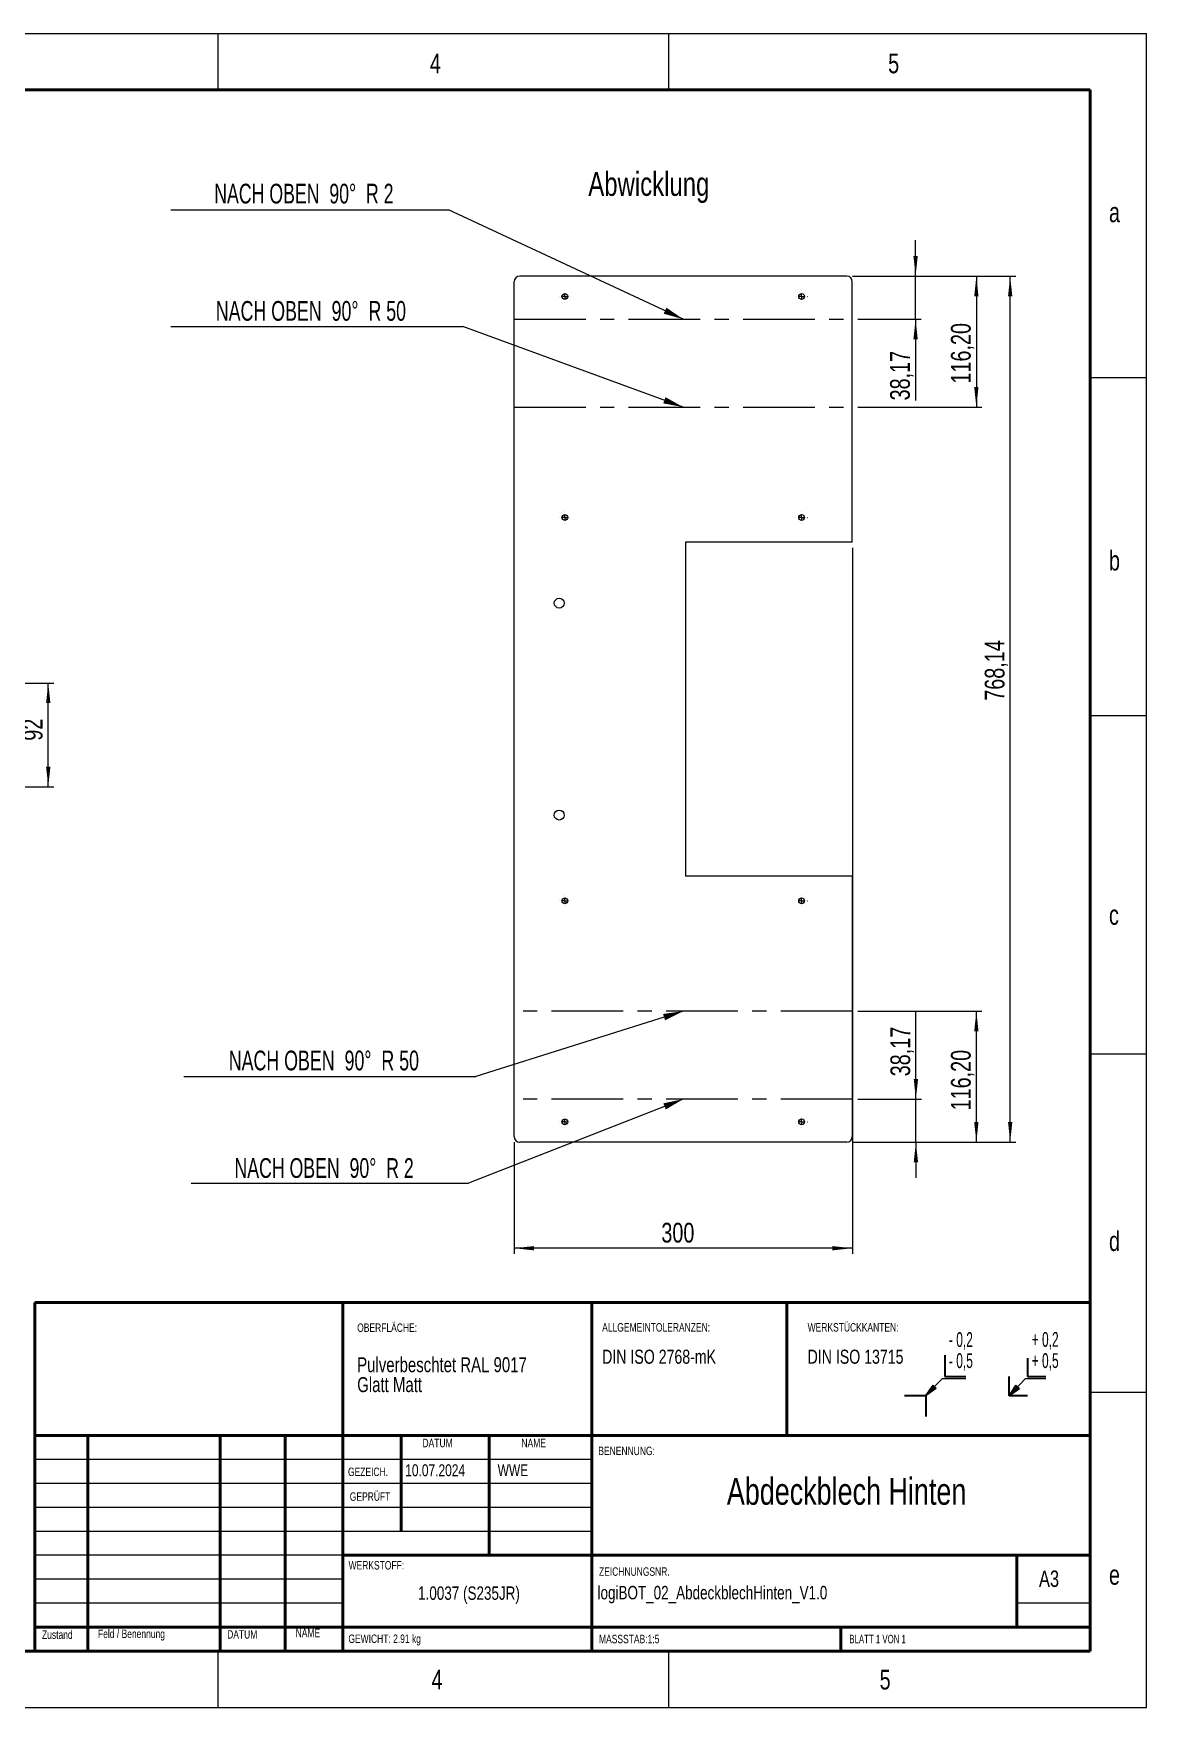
# Model space of a CAD drawing. Header units: millimetres. Extents: x 0 to 420, y 0 to 297.
# Drawn here: x 222.5 to 420, y 0 to 297 of the extents above; entities that cross this region are included whole.
import ezdxf

# ---------------------------------------------------------------- set-up
doc = ezdxf.new("R2010")
doc.units = ezdxf.units.MM
doc.header["$PDSIZE"] = -1
doc.linetypes.add('CENTERX2', pattern=[20.32, 12.7, -2.54, 2.54, -2.54])
doc.styles.add('SLDTEXTSTYLE0', font='TXT', dxfattribs={"width": 0.605})
doc.styles.add('SLDTEXTSTYLE1', font='TXT', dxfattribs={"width": 0.75})
doc.styles.add('SLDTEXTSTYLE2', font='TXT', dxfattribs={"width": 0.692308})
doc.styles.add('SLDTEXTSTYLE5', font='TXT', dxfattribs={"width": 0.671053})
doc.styles.add('SLDTEXTSTYLE6', font='TXT', dxfattribs={"width": 0.675})
doc.dimstyles.new('SLDDIMSTYLE1', dxfattribs={"dimtxt": 3.5, "dimasz": 3.556, "dimexe": 0, "dimexo": 0.0625, "dimgap": 0.875, "dimtad": 1, "dimlfac": 5, "dimrnd": 1e-09, "dimzin": 12, "dimdsep": 46, "dimtxsty": 'SLDTEXTSTYLE1', "dimsah": 1, "dimcen": 0.09, "dimadec": 0, "dimazin": 3, "dimtfac": 1, "dimtofl": 0, "dimtmove": 0, "dimatfit": 3, "dimfxl": 1, "dimfrac": 2, "dimtolj": 1, "dimtzin": 12, "dimarcsym": 0})
doc.dimstyles.new('SLDDIMSTYLE2', dxfattribs={"dimtxt": 3.5, "dimasz": 3.556, "dimexe": 0, "dimexo": 0.0625, "dimgap": 0.875, "dimtad": 1, "dimlfac": 5, "dimrnd": 1e-09, "dimzin": 12, "dimdsep": 46, "dimtxsty": 'SLDTEXTSTYLE1', "dimsah": 1, "dimcen": 0.09, "dimadec": 0, "dimazin": 3, "dimtfac": 1, "dimtmove": 0, "dimatfit": 0, "dimfxl": 1, "dimfrac": 2, "dimtolj": 1, "dimtzin": 12, "dimarcsym": 0})
doc.dimstyles.new('SLDDIMSTYLE4', dxfattribs={"dimtxt": 0.18, "dimasz": 3.556, "dimexe": 0, "dimexo": 0.0625, "dimgap": 0, "dimtad": 0, "dimtih": 1, "dimtoh": 1, "dimdec": 0, "dimrnd": 1e-09, "dimzin": 0, "dimdsep": 46, "dimtxsty": 'Standard', "dimsah": 1, "dimcen": 0.09, "dimadec": 0, "dimazin": 0, "dimtfac": 3.556, "dimtdec": 0, "dimtofl": 0, "dimtmove": 0, "dimatfit": 3, "dimfxl": 1, "dimfrac": 2, "dimtolj": 1, "dimtzin": 0, "dimarcsym": 0})

# ---------------------------------------------------------------- blocks, each defined once
blk = doc.blocks.new('SW_NOTE_0')
at = {"color": 0, "linetype": 'Continuous', "lineweight": 0, "insert": (0, 4.51), "char_height": 3.5, "attachment_point": 1, "style": 'SLDTEXTSTYLE0'}
blk.add_mtext('+ 0,5', dxfattribs=at)
blk = doc.blocks.new('SW_NOTE_0_1')
at = {"color": 0, "linetype": 'Continuous', "lineweight": 0, "insert": (0, 4.51), "char_height": 3.5, "attachment_point": 1, "style": 'SLDTEXTSTYLE0'}
blk.add_mtext('+ 0,2', dxfattribs=at)
blk = doc.blocks.new('SW_NOTE_0_2')
at = {"color": 0, "linetype": 'Continuous', "lineweight": 0, "insert": (0, 4.51), "char_height": 3.5, "attachment_point": 1, "style": 'SLDTEXTSTYLE0'}
blk.add_mtext('- 0,2', dxfattribs=at)
blk = doc.blocks.new('SW_NOTE_0_3')
at = {"color": 0, "linetype": 'Continuous', "lineweight": 0, "insert": (0, 4.51), "char_height": 3.5, "attachment_point": 1, "style": 'SLDTEXTSTYLE0'}
blk.add_mtext('- 0,5', dxfattribs=at)
blk = doc.blocks.new('Block3')
at = {"linetype": 'Continuous'}
for points in [[(735.45, 277.8), (737.92, 279.57), (737.22, 280.27)], [(755.16, 277.71), (757.62, 279.47), (756.78, 280.26)]]:
    blk.add_hatch(color=7, dxfattribs=at).paths.add_polyline_path(points, flags=0)
at = {"color": 7, "linetype": 'Continuous', "lineweight": 35}
for p, q in [((739.95, 287.3), (739.95, 282.3)), ((759.52, 286.66), (759.52, 282.3)), ((739.95, 282.3), (744.95, 282.3)), ((755.16, 277.71), (755.16, 282.3)), ((759.52, 282.3), (763.89, 282.3)), ((730.45, 277.8), (735.45, 277.8)), ((735.45, 277.8), (735.45, 272.8)), ((759.52, 277.71), (755.16, 277.71))]:
    blk.add_line(p, q, dxfattribs=at)
at = {"color": 7, "linetype": 'Continuous', "lineweight": 18}
for p, q in [((735.45, 277.8), (739.45, 281.8)), ((739.45, 281.8), (744.95, 281.8)), ((755.16, 277.71), (759.02, 281.8)), ((759.02, 281.8), (763.89, 281.8)), ((735.45, 277.8), (737.22, 280.27)), ((735.45, 277.8), (737.92, 279.57)), ((737.22, 280.27), (737.92, 279.57)), ((755.16, 277.71), (756.78, 280.26)), ((755.16, 277.71), (757.62, 279.47)), ((756.78, 280.26), (757.62, 279.47))]:
    blk.add_line(p, q, dxfattribs=at)
at = {"color": 7, "linetype": 'Continuous', "lineweight": 0}
for p in [(737.57, 279.92), (757.2, 279.87)]:
    blk.add_point(p, dxfattribs=at)
for name, p in [('SW_NOTE_0_2', (740.95, 288.27)), ('SW_NOTE_0_1', (760.52, 288.3)), ('SW_NOTE_0_3', (740.95, 283.28)), ('SW_NOTE_0', (760.52, 283.29))]:
    blk.add_blockref(name, p, dxfattribs=at)
blk = doc.blocks.new('SW_NOTE_0_4')
at = {"color": 0, "linetype": 'Continuous', "lineweight": 0, "attachment_point": 1, "style": 'SLDTEXTSTYLE1'}
for s, insert, char_height in [('ALLGEMEINTOLERANZEN:', (0, 1.93), 1.5), ('DIN ISO 2768-mK', (0, -2.78), 2.5)]:
    blk.add_mtext(s, dxfattribs=dict(at, insert=insert, char_height=char_height))
blk = doc.blocks.new('SW_NOTE_0_5')
at = {"color": 0, "linetype": 'Continuous', "lineweight": 0, "attachment_point": 1, "style": 'SLDTEXTSTYLE1'}
for s, insert, char_height in [('WERKSTÜCKKANTEN:', (0, 1.93), 1.5), ('DIN ISO 13715', (0, -2.78), 2.5)]:
    blk.add_mtext(s, dxfattribs=dict(at, insert=insert, char_height=char_height))
blk = doc.blocks.new('SW_NOTE_0_6')
at = {"color": 0, "linetype": 'Continuous', "lineweight": 0, "attachment_point": 1, "style": 'SLDTEXTSTYLE1'}
for s, insert, char_height in [('Pulverbeschtet RAL 9017', (0, 3.41), 2.6458), ('Glatt Matt', (0, -0.12), 2.646)]:
    blk.add_mtext(s, dxfattribs=dict(at, insert=insert, char_height=char_height))
blk = doc.blocks.new('_D_4')
at = {"color": 7, "linetype": 'Continuous', "lineweight": 0}
for p, q in [((201.16, 181.76), (226.15, 181.76)), ((225.15, 163.36), (225.15, 181.76)), ((191.56, 163.36), (226.15, 163.36))]:
    blk.add_line(p, q, dxfattribs=at)
at = {"color": 7, "linetype": 'Continuous', "lineweight": 18}
for points in [[(225.15, 181.76), (224.76, 178.2), (225.53, 178.2)], [(225.15, 163.36), (225.53, 166.91), (224.76, 166.91)]]:
    blk.add_solid(points, dxfattribs=at)
at = {"color": 7, "linetype": 'Continuous', "lineweight": 18, "insert": (220.63, 171.53), "char_height": 3.5, "attachment_point": 1, "rotation": 90, "style": 'SLDTEXTSTYLE1'}
blk.add_mtext('92', dxfattribs=at)
blk = doc.blocks.new('_D_7')
at = {"color": 7, "linetype": 'Continuous', "lineweight": 0}
for p, q in [((367.79, 253.95), (396.79, 253.95)), ((395.79, 100.32), (395.79, 253.95)), ((367.79, 100.32), (396.79, 100.32))]:
    blk.add_line(p, q, dxfattribs=at)
at = {"color": 7, "linetype": 'Continuous', "lineweight": 18}
for points in [[(395.79, 253.95), (395.41, 250.39), (396.17, 250.39)], [(395.79, 100.32), (396.17, 103.87), (395.41, 103.87)]]:
    blk.add_solid(points, dxfattribs=at)
at = {"color": 7, "linetype": 'Continuous', "lineweight": 18, "insert": (391.28, 178.62), "char_height": 3.5, "attachment_point": 1, "rotation": 90, "style": 'SLDTEXTSTYLE1'}
blk.add_mtext('768,14', dxfattribs=at)
blk = doc.blocks.new('_D_8')
at = {"color": 7, "linetype": 'Continuous', "lineweight": 0}
for p, q in [((367.79, 205.73), (367.79, 80.5)), ((307.79, 100.32), (307.79, 80.5)), ((367.79, 81.5), (307.79, 81.5))]:
    blk.add_line(p, q, dxfattribs=at)
at = {"color": 7, "linetype": 'Continuous', "lineweight": 18}
for points in [[(307.79, 81.5), (311.34, 81.12), (311.34, 81.88)], [(367.79, 81.5), (364.23, 81.88), (364.23, 81.12)]]:
    blk.add_solid(points, dxfattribs=at)
at = {"color": 7, "linetype": 'Continuous', "lineweight": 18, "insert": (333.91, 86.01), "char_height": 3.5, "attachment_point": 1, "style": 'SLDTEXTSTYLE1'}
blk.add_mtext('300', dxfattribs=at)
blk = doc.blocks.new('_D_9')
at = {"color": 7, "linetype": 'Continuous', "lineweight": 0}
for p, q in [((379.06, 107.95), (379.06, 123.64)), ((368.79, 107.95), (380.06, 107.95)), ((379.06, 100.32), (379.06, 107.95)), ((367.79, 100.32), (380.06, 100.32)), ((379.06, 100.32), (379.06, 93.97))]:
    blk.add_line(p, q, dxfattribs=at)
at = {"color": 7, "linetype": 'Continuous', "lineweight": 18}
for points in [[(379.06, 107.95), (379.45, 111.51), (378.68, 111.51)], [(379.06, 100.32), (378.68, 96.76), (379.45, 96.76)]]:
    blk.add_solid(points, dxfattribs=at)
at = {"color": 7, "linetype": 'Continuous', "lineweight": 18, "insert": (374.55, 112), "char_height": 3.5, "attachment_point": 1, "rotation": 90, "style": 'SLDTEXTSTYLE1'}
blk.add_mtext('38,17', dxfattribs=at)
blk = doc.blocks.new('_D_10')
at = {"color": 7, "linetype": 'Continuous', "lineweight": 0}
for p, q in [((368.79, 123.56), (390.79, 123.56)), ((389.79, 100.32), (389.79, 123.56)), ((367.79, 100.32), (390.79, 100.32))]:
    blk.add_line(p, q, dxfattribs=at)
at = {"color": 7, "linetype": 'Continuous', "lineweight": 18}
for points in [[(389.79, 123.56), (389.41, 120), (390.17, 120)], [(389.79, 100.32), (390.17, 103.87), (389.41, 103.87)]]:
    blk.add_solid(points, dxfattribs=at)
at = {"color": 7, "linetype": 'Continuous', "lineweight": 18, "insert": (385.28, 105.95), "char_height": 3.5, "attachment_point": 1, "rotation": 90, "style": 'SLDTEXTSTYLE1'}
blk.add_mtext('116,20', dxfattribs=at)
blk = doc.blocks.new('_D_11')
at = {"color": 7, "linetype": 'Continuous', "lineweight": 0}
for p, q in [((367.79, 253.95), (390.79, 253.95)), ((389.79, 253.95), (389.79, 230.71)), ((368.79, 230.71), (390.79, 230.71))]:
    blk.add_line(p, q, dxfattribs=at)
at = {"color": 7, "linetype": 'Continuous', "lineweight": 18}
for points in [[(389.79, 253.95), (389.41, 250.39), (390.17, 250.39)], [(389.79, 230.71), (390.17, 234.26), (389.41, 234.26)]]:
    blk.add_solid(points, dxfattribs=at)
at = {"color": 7, "linetype": 'Continuous', "lineweight": 18, "insert": (385.28, 234.89), "char_height": 3.5, "attachment_point": 1, "rotation": 90, "style": 'SLDTEXTSTYLE1'}
blk.add_mtext('116,20', dxfattribs=at)
blk = doc.blocks.new('_D_12')
at = {"color": 7, "linetype": 'Continuous', "lineweight": 0}
for p, q in [((379.01, 253.95), (379.01, 260.3)), ((367.79, 253.95), (380.01, 253.95)), ((379.01, 246.31), (379.01, 253.95)), ((368.79, 246.31), (380.01, 246.31)), ((379.01, 246.31), (379.01, 231.9))]:
    blk.add_line(p, q, dxfattribs=at)
at = {"color": 7, "linetype": 'Continuous', "lineweight": 18}
for points in [[(379.01, 253.95), (379.39, 257.5), (378.62, 257.5)], [(379.01, 246.31), (378.62, 242.76), (379.39, 242.76)]]:
    blk.add_solid(points, dxfattribs=at)
at = {"color": 7, "linetype": 'Continuous', "lineweight": 18, "insert": (374.49, 231.9), "char_height": 3.5, "attachment_point": 1, "rotation": 90, "style": 'SLDTEXTSTYLE1'}
blk.add_mtext('38,17', dxfattribs=at)
blk = doc.blocks.new('SW_NOTE_0_7')
at = {"color": 0, "linetype": 'Continuous', "lineweight": 0}
blk.add_line((-49.22, 0), (0, 0), dxfattribs=at)
at = {"color": 0, "linetype": 'Continuous', "lineweight": 0, "insert": (-25.63, 4.44), "char_height": 3.5, "attachment_point": 2, "style": 'SLDTEXTSTYLE5'}
blk.add_mtext('NACH OBEN  90°  R 2', dxfattribs=at)
blk = doc.blocks.new('SW_NOTE_0_8')
at = {"color": 0, "linetype": 'Continuous', "lineweight": 0}
blk.add_line((-49.22, 0), (0, 0), dxfattribs=at)
at = {"color": 0, "linetype": 'Continuous', "lineweight": 0, "insert": (-25.63, 4.63), "char_height": 3.5, "attachment_point": 2, "style": 'SLDTEXTSTYLE5'}
blk.add_mtext('NACH OBEN  90°  R 2', dxfattribs=at)
blk = doc.blocks.new('SW_NOTE_0_9')
at = {"color": 0, "linetype": 'Continuous', "lineweight": 0}
blk.add_line((-51.8, 0), (0, 0), dxfattribs=at)
at = {"color": 0, "linetype": 'Continuous', "lineweight": 0, "insert": (-26.96, 4.57), "char_height": 3.5, "attachment_point": 2, "style": 'SLDTEXTSTYLE6'}
blk.add_mtext('NACH OBEN  90°  R 50', dxfattribs=at)
blk = doc.blocks.new('SW_NOTE_0_10')
at = {"color": 0, "linetype": 'Continuous', "lineweight": 0}
blk.add_line((-51.8, 0), (0, 0), dxfattribs=at)
at = {"color": 0, "linetype": 'Continuous', "lineweight": 0, "insert": (-26.96, 4.53), "char_height": 3.5, "attachment_point": 2, "style": 'SLDTEXTSTYLE6'}
blk.add_mtext('NACH OBEN  90°  R 50', dxfattribs=at)
blk = doc.blocks.new('SW_CENTERMARKSYMBOL_12')
at = {"color": 0, "linetype": 'Continuous', "lineweight": 18}
for p, q in [((-1, 0), (-1.018, 0)), ((0, 0), (-0.5, 0)), ((0, 1), (0, 1.018)), ((0, 0), (0, 0.5)), ((0, 0), (0, -0.5)), ((0, 0), (0.5, 0)), ((1, 0), (1.018, 0)), ((0, -1), (0, -1.018))]:
    blk.add_line(p, q, dxfattribs=at)
blk = doc.blocks.new('SW_CENTERMARKSYMBOL_13')
at = {"color": 0, "linetype": 'Continuous', "lineweight": 18}
for p, q in [((-1, 0), (-1.018, 0)), ((0, 0), (-0.5, 0)), ((0, 1), (0, 1.018)), ((0, 0), (0, 0.5)), ((0, 0), (0, -0.5)), ((0, 0), (0.5, 0)), ((1, 0), (1.018, 0)), ((0, -1), (0, -1.018))]:
    blk.add_line(p, q, dxfattribs=at)
blk = doc.blocks.new('SW_CENTERMARKSYMBOL_14')
at = {"color": 0, "linetype": 'Continuous', "lineweight": 18}
for p, q in [((-1, 0), (-1.018, 0)), ((0, 0), (-0.5, 0)), ((0, 1), (0, 1.018)), ((0, 0), (0, 0.5)), ((0, 0), (0, -0.5)), ((0, 0), (0.5, 0)), ((1, 0), (1.018, 0)), ((0, -1), (0, -1.018))]:
    blk.add_line(p, q, dxfattribs=at)
blk = doc.blocks.new('SW_CENTERMARKSYMBOL_15')
at = {"color": 0, "linetype": 'Continuous', "lineweight": 18}
for p, q in [((-1, 0), (-1.018, 0)), ((0, 0), (-0.5, 0)), ((0, 1), (0, 1.018)), ((0, 0), (0, 0.5)), ((0, 0), (0, -0.5)), ((0, 0), (0.5, 0)), ((1, 0), (1.018, 0)), ((0, -1), (0, -1.018))]:
    blk.add_line(p, q, dxfattribs=at)
blk = doc.blocks.new('SW_CENTERMARKSYMBOL_16')
at = {"color": 0, "linetype": 'Continuous', "lineweight": 18}
for p, q in [((-1, 0), (-1.018, 0)), ((0, 0), (-0.5, 0)), ((0, 1), (0, 1.018)), ((0, 0), (0, 0.5)), ((0, 0), (0, -0.5)), ((0, 0), (0.5, 0)), ((1, 0), (1.018, 0)), ((0, -1), (0, -1.018))]:
    blk.add_line(p, q, dxfattribs=at)
blk = doc.blocks.new('SW_CENTERMARKSYMBOL_17')
at = {"color": 0, "linetype": 'Continuous', "lineweight": 18}
for p, q in [((-1, 0), (-1.018, 0)), ((0, 0), (-0.5, 0)), ((0, 1), (0, 1.018)), ((0, 0), (0, 0.5)), ((0, 0), (0, -0.5)), ((0, 0), (0.5, 0)), ((1, 0), (1.018, 0)), ((0, -1), (0, -1.018))]:
    blk.add_line(p, q, dxfattribs=at)
blk = doc.blocks.new('SW_CENTERMARKSYMBOL_18')
at = {"color": 0, "linetype": 'Continuous', "lineweight": 18}
for p, q in [((-1, 0), (-1.018, 0)), ((0, 0), (-0.5, 0)), ((0, 1), (0, 1.018)), ((0, 0), (0, 0.5)), ((0, 0), (0, -0.5)), ((0, 0), (0.5, 0)), ((1, 0), (1.018, 0)), ((0, -1), (0, -1.018))]:
    blk.add_line(p, q, dxfattribs=at)
blk = doc.blocks.new('SW_CENTERMARKSYMBOL_19')
at = {"color": 0, "linetype": 'Continuous', "lineweight": 18}
for p, q in [((-1, 0), (-1.018, 0)), ((0, 0), (-0.5, 0)), ((0, 1), (0, 1.018)), ((0, 0), (0, 0.5)), ((0, 0), (0, -0.5)), ((0, 0), (0.5, 0)), ((1, 0), (1.018, 0)), ((0, -1), (0, -1.018))]:
    blk.add_line(p, q, dxfattribs=at)
blk = doc.blocks.new('SW_CENTERMARKSYMBOL_20')
at = {"color": 0, "linetype": 'Continuous', "lineweight": 18}
for p, q in [((-1, 0), (-1.018, 0)), ((0, 0), (-0.5, 0)), ((0, 1), (0, 1.018)), ((0, 0), (0, 0.5)), ((0, 0), (0, -0.5)), ((0, 0), (0.5, 0)), ((1, 0), (1.018, 0)), ((0, -1), (0, -1.018))]:
    blk.add_line(p, q, dxfattribs=at)
blk = doc.blocks.new('SW_CENTERMARKSYMBOL_21')
at = {"color": 0, "linetype": 'Continuous', "lineweight": 18}
for p, q in [((-1, 0), (-1.018, 0)), ((0, 0), (-0.5, 0)), ((0, 1), (0, 1.018)), ((0, 0), (0, 0.5)), ((0, 0), (0, -0.5)), ((0, 0), (0.5, 0)), ((1, 0), (1.018, 0)), ((0, -1), (0, -1.018))]:
    blk.add_line(p, q, dxfattribs=at)
blk = doc.blocks.new('SW_CENTERMARKSYMBOL_22')
at = {"color": 0, "linetype": 'Continuous', "lineweight": 18}
for p, q in [((-1, 0), (-1.018, 0)), ((0, 0), (-0.5, 0)), ((0, 1), (0, 1.018)), ((0, 0), (0, 0.5)), ((0, 0), (0, -0.5)), ((0, 0), (0.5, 0)), ((1, 0), (1.018, 0)), ((0, -1), (0, -1.018))]:
    blk.add_line(p, q, dxfattribs=at)
blk = doc.blocks.new('SW_CENTERMARKSYMBOL_23')
at = {"color": 0, "linetype": 'Continuous', "lineweight": 18}
for p, q in [((-1, 0), (-1.018, 0)), ((0, 0), (-0.5, 0)), ((0, 1), (0, 1.018)), ((0, 0), (0, 0.5)), ((0, 0), (0, -0.5)), ((0, 0), (0.5, 0)), ((1, 0), (1.018, 0)), ((0, -1), (0, -1.018))]:
    blk.add_line(p, q, dxfattribs=at)
blk = doc.blocks.new('SW_CENTERMARKSYMBOL_24')
at = {"color": 0, "linetype": 'Continuous', "lineweight": 18}
for p, q in [((-1, 0), (-1.018, 0)), ((0, 0), (-0.5, 0)), ((0, 1), (0, 1.018)), ((0, 0), (0, 0.5)), ((0, 0), (0, -0.5)), ((0, 0), (0.5, 0)), ((1, 0), (1.018, 0)), ((0, -1), (0, -1.018))]:
    blk.add_line(p, q, dxfattribs=at)
blk = doc.blocks.new('SW_CENTERMARKSYMBOL_25')
at = {"color": 0, "linetype": 'Continuous', "lineweight": 18}
for p, q in [((-1, 0), (-1.018, 0)), ((0, 0), (-0.5, 0)), ((0, 1), (0, 1.018)), ((0, 0), (0, 0.5)), ((0, 0), (0, -0.5)), ((0, 0), (0.5, 0)), ((1, 0), (1.018, 0)), ((0, -1), (0, -1.018))]:
    blk.add_line(p, q, dxfattribs=at)
blk = doc.blocks.new('SW_CENTERMARKSYMBOL_26')
at = {"color": 0, "linetype": 'Continuous', "lineweight": 18}
for p, q in [((-1, 0), (-1.018, 0)), ((0, 0), (-0.5, 0)), ((0, 1), (0, 1.018)), ((0, 0), (0, 0.5)), ((0, 0), (0, -0.5)), ((0, 0), (0.5, 0)), ((1, 0), (1.018, 0)), ((0, -1), (0, -1.018))]:
    blk.add_line(p, q, dxfattribs=at)
blk = doc.blocks.new('SW_CENTERMARKSYMBOL_27')
at = {"color": 0, "linetype": 'Continuous', "lineweight": 18}
for p, q in [((-1, 0), (-1.018, 0)), ((0, 0), (-0.5, 0)), ((0, 1), (0, 1.018)), ((0, 0), (0, 0.5)), ((0, 0), (0, -0.5)), ((0, 0), (0.5, 0)), ((1, 0), (1.018, 0)), ((0, -1), (0, -1.018))]:
    blk.add_line(p, q, dxfattribs=at)

msp = doc.modelspace()

# ---------------------------------------------------------------- linework, layer by layer
at = {"color": 7, "linetype": 'Continuous', "lineweight": 25}
for p, q in [((0.004, 296.9917), (419.9752, 296.9917)), ((307.7873, 101.3179), (307.7873, 252.9456)), ((366.7873, 253.9456), (308.7873, 253.9456)), ((367.7873, 206.7318), (367.7873, 252.9456)), ((338.1873, 206.7318), (338.1873, 147.5318)), ((367.7873, 206.7318), (338.1873, 206.7318)), ((367.7873, 147.5318), (338.1873, 147.5318)), ((367.7873, 147.5318), (367.7873, 101.3179)), ((366.7873, 100.3179), (308.7873, 100.3179)), ((321.5752, 44.0237), (222.7752, 44.0237)), ((321.5752, 39.7737), (222.7752, 39.7737)), ((321.5752, 35.5237), (222.7752, 35.5237)), ((321.5752, 31.2737), (222.7752, 31.2737)), ((277.3752, 27.0237), (222.7752, 27.0237)), ((277.3752, 22.7736), (222.7752, 22.7736)), ((277.3752, 18.5237), (222.7752, 18.5237)), ((409.9752, 18.5237), (396.9752, 18.5237)), ((0.004, 0.0237), (419.9752, 0.0237))]:
    msp.add_line(p, q, dxfattribs=at)
at = {"color": 7, "linetype": 'Continuous', "lineweight": 18}
for p, q in [((255.2239, 296.9917), (255.2239, 286.9917)), ((335.1857, 296.9917), (335.1857, 286.9917)), ((419.9752, 0.0237), (419.9752, 296.9917)), ((409.9752, 235.9917), (419.9752, 235.9917)), ((409.9752, 175.9917), (419.9752, 175.9917)), ((409.9752, 115.9917), (419.9752, 115.9917)), ((409.9752, 55.9917), (419.9752, 55.9917)), ((255.2239, 10.0237), (255.2239, 0.0237)), ((335.1857, 10.0237), (335.1857, 0.0237))]:
    msp.add_line(p, q, dxfattribs=at)
at = {"color": 7, "linetype": 'Continuous', "lineweight": 50}
for p, q in [((25.004, 286.9917), (409.9752, 286.9917)), ((409.9752, 10.0237), (409.9752, 286.9917)), ((222.7752, 71.898), (409.9752, 71.898)), ((222.7752, 71.898), (222.7752, 10.0237)), ((277.3752, 10.0237), (277.3752, 71.898)), ((321.5752, 71.898), (321.5752, 10.0237)), ((356.1668, 71.898), (356.1668, 48.2737)), ((409.9752, 71.898), (409.9752, 10.0237)), ((409.9752, 48.2737), (222.7752, 48.2737)), ((232.1767, 48.2737), (232.1767, 10.0237)), ((255.6679, 48.2737), (255.6679, 10.0237)), ((267.1741, 48.2737), (267.1741, 10.0237)), ((287.7752, 31.2737), (287.7752, 48.2737)), ((303.3752, 48.2737), (303.3752, 27.0237)), ((277.3752, 27.0237), (409.9752, 27.0237)), ((396.9752, 14.2737), (396.9752, 27.0237)), ((222.7752, 14.2737), (409.9752, 14.2737)), ((365.7752, 10.0237), (365.7752, 14.2737)), ((25.004, 10.0237), (409.9752, 10.0237))]:
    msp.add_line(p, q, dxfattribs=at)
at = {"color": 7, "linetype": 'CENTERX2'}
for p, q in [((307.7873, 246.312), (367.7873, 246.312)), ((307.7873, 230.7051), (367.7873, 230.7051)), ((367.7873, 123.5584), (307.7873, 123.5584)), ((367.7873, 107.9515), (307.7873, 107.9515))]:
    msp.add_line(p, q, dxfattribs=at)
at = {"color": 7, "linetype": 'Continuous', "lineweight": 25}
for centre, radius in [((316.7873, 250.3456), 0.518), ((358.7873, 250.3456), 0.518), ((316.7873, 211.1318), 0.518), ((358.7873, 211.1318), 0.518), ((315.7873, 195.9318), 0.875), ((315.7873, 158.3318), 0.875), ((316.7873, 143.1318), 0.518), ((358.7873, 143.1318), 0.518), ((316.7873, 103.9179), 0.518), ((358.7873, 103.9179), 0.518)]:
    msp.add_circle(centre, radius, dxfattribs=at)
for centre, start, end in [((308.7873, 252.9456), 90, 180), ((366.7873, 252.9456), 0, 90), ((308.7873, 101.3179), 180, 270), ((366.7873, 101.3179), 270, 0)]:
    msp.add_arc(centre, 1, start, end, dxfattribs=at)

# ---------------------------------------------------------------- block references
at = {"color": 7, "linetype": 'Continuous', "lineweight": 0}
for name, p in [('SW_NOTE_0_8', (296.1238, 265.7043)), ('SW_NOTE_0_10', (298.7024, 245.0007)), ('SW_CENTERMARKSYMBOL_19', (316.7873, 250.3456)), ('SW_CENTERMARKSYMBOL_27', (316.7873, 250.3456)), ('SW_CENTERMARKSYMBOL_18', (358.7873, 250.3456)), ('SW_CENTERMARKSYMBOL_26', (358.7873, 250.3456)), ('SW_CENTERMARKSYMBOL_13', (316.7873, 211.1318)), ('SW_CENTERMARKSYMBOL_21', (316.7873, 211.1318)), ('SW_CENTERMARKSYMBOL_12', (358.7873, 211.1318)), ('SW_CENTERMARKSYMBOL_20', (358.7873, 211.1318)), ('SW_CENTERMARKSYMBOL_15', (316.7873, 143.1318)), ('SW_CENTERMARKSYMBOL_23', (316.7873, 143.1318)), ('SW_CENTERMARKSYMBOL_14', (358.7873, 143.1318)), ('SW_CENTERMARKSYMBOL_22', (358.7873, 143.1318)), ('SW_NOTE_0_9', (301.0028, 111.9831)), ('SW_CENTERMARKSYMBOL_17', (316.7873, 103.9179)), ('SW_CENTERMARKSYMBOL_25', (316.7873, 103.9179)), ('SW_CENTERMARKSYMBOL_16', (358.7873, 103.9179)), ('SW_CENTERMARKSYMBOL_24', (358.7873, 103.9179)), ('SW_NOTE_0_7', (299.7098, 93.0386)), ('SW_NOTE_0_5', (359.8541, 66.2846)), ('SW_NOTE_0_4', (323.4068, 66.2846)), ('SW_NOTE_0_6', (279.9514, 58.7474))]:
    msp.add_blockref(name, p, dxfattribs=at)
at = {"color": 7, "linetype": 'Continuous', "xscale": 0.75, "yscale": 0.75, "zscale": 0.75}
msp.add_blockref('Block3', (-170.7865, -152.9741), dxfattribs=at)

# ---------------------------------------------------------------- texts
at = {"color": 7, "linetype": 'Continuous', "lineweight": 0}
for s, insert, char_height, attachment_point, style in [('4', (292.8363, 293.4361), 3.5, 1, 'SLDTEXTSTYLE1'), ('5', (374.1455, 293.4361), 3.5, 1, 'SLDTEXTSTYLE1'), ('Abwicklung', (320.9512, 272.4168), 4.23333, 1, 'SLDTEXTSTYLE1'), ('a', (413.3154, 267.0172), 3.5, 1, 'SLDTEXTSTYLE1'), ('b', (413.3154, 205.2313), 3.5, 1, 'SLDTEXTSTYLE1'), ('c', (413.3154, 142.3739), 3.5, 1, 'SLDTEXTSTYLE1'), ('d', (413.3154, 84.5165), 3.5, 1, 'SLDTEXTSTYLE1'), ('OBERFLÄCHE:', (279.9514, 68.1513), 1.5, 1, 'SLDTEXTSTYLE1'), ('DATUM', (291.5359, 47.6934), 1.5, 1, 'SLDTEXTSTYLE1'), ('NAME', (309.0842, 47.6934), 1.5, 1, 'SLDTEXTSTYLE1'), ('BENENNUNG:', (322.7314, 46.302), 1.5, 1, 'SLDTEXTSTYLE1'), ('GEZEICH.', (278.3163, 42.5842), 1.5, 1, 'SLDTEXTSTYLE1'), ('10.07.2024', (288.4721, 43.1725), 2.11667, 1, 'SLDTEXTSTYLE1'), ('WWE', (304.8685, 43.1823), 2.11667, 1, 'SLDTEXTSTYLE1'), ('Abdeckblech Hinten', (366.769, 40.7561), 4.7625, 2, 'SLDTEXTSTYLE1'), ('GEPRÜFT', (278.6398, 38.1992), 1.5, 1, 'SLDTEXTSTYLE1'), ('WERKSTOFF:', (278.4211, 26.0097), 1.5, 1, 'SLDTEXTSTYLE1'), ('ZEICHNUNGSNR.', (322.8492, 24.8923), 1.5, 1, 'SLDTEXTSTYLE1'), ('A3', (400.8962, 24.3241), 2.91042, 1, 'SLDTEXTSTYLE1'), ('e', (413.3154, 25.3074), 3.5, 1, 'SLDTEXTSTYLE1'), ('1.0037 (S235JR)', (299.7839, 21.5092), 2.38125, 2, 'SLDTEXTSTYLE1'), ('logiBOT_02_AbdeckblechHinten_V1.0', (322.5884, 21.5979), 2.38125, 1, 'SLDTEXTSTYLE1'), ('Zustand', (224.0353, 13.6913), 1.5, 1, 'SLDTEXTSTYLE1'), ('Feld / Benennung', (233.9724, 13.8498), 1.5, 1, 'SLDTEXTSTYLE1'), ('DATUM', (256.885, 13.7448), 1.5, 1, 'SLDTEXTSTYLE1'), ('NAME', (269.0348, 13.9992), 1.5, 1, 'SLDTEXTSTYLE1'), ('GEWICHT: 2.91 kg', (278.393, 12.973), 1.4986, 1, 'SLDTEXTSTYLE1'), ('MASSSTAB:1:5', (322.8492, 12.9238), 1.5, 1, 'SLDTEXTSTYLE1'), ('BLATT 1 VON 1', (367.2535, 12.9238), 1.5, 1, 'SLDTEXTSTYLE2'), ('4', (293.1413, 6.7221), 3.5, 1, 'SLDTEXTSTYLE1'), ('5', (372.6267, 6.7221), 3.5, 1, 'SLDTEXTSTYLE1')]:
    msp.add_mtext(s, dxfattribs=dict(at, insert=insert, char_height=char_height, attachment_point=attachment_point, style=style))

# ---------------------------------------------------------------- dimensions: what is measured, and where the dimension line sits
at = {"color": 7, "linetype": 'Continuous', "lineweight": 18}
for base, p1, p2, dimstyle, picture, middle in [((379.0057, 253.9456), (367.7873, 246.312), (366.7873, 253.9456), 'SLDDIMSTYLE2', '_D_12', (379.0057, 237.7235)), ((395.7873, 253.9456), (366.7873, 100.3179), (366.7873, 253.9456), 'SLDDIMSTYLE1', '_D_7', (395.7873, 185.7316)), ((389.7873, 230.7051), (366.7873, 253.9456), (367.7873, 230.7051), 'SLDDIMSTYLE1', '_D_11', (389.7873, 242.0059)), ((225.1457, 181.7574), (190.5606, 163.3574), (200.1606, 181.7574), 'SLDDIMSTYLE1', '_D_4', (225.1457, 174.1152)), ((379.0645, 107.9515), (366.7873, 100.3179), (367.7873, 107.9515), 'SLDDIMSTYLE2', '_D_9', (379.0645, 117.819)), ((389.7873, 123.5584), (366.7873, 100.3179), (367.7873, 123.5584), 'SLDDIMSTYLE1', '_D_10', (389.7873, 113.0626))]:
    dim = msp.add_linear_dim(base=base, p1=p1, p2=p2, angle=90, dimstyle=dimstyle, dxfattribs=at)
    dim.commit()
    dim.dimension.update_dxf_attribs({"geometry": picture, "text_midpoint": middle, "dimtype": 160})
dim = msp.add_linear_dim(base=(307.7873, 81.5), p1=(367.7873, 206.7318), p2=(307.7873, 101.3179), dimstyle='SLDDIMSTYLE1', dxfattribs=at)
dim.commit()
dim.dimension.update_dxf_attribs({"geometry": '_D_8', "text_midpoint": (337.7873, 81.5), "dimtype": 160})

# ---------------------------------------------------------------- leaders
at = {"color": 7, "linetype": 'Continuous', "lineweight": 0}
for points in [[(337.7873, 246.312), (296.1238, 265.7043)], [(337.7873, 230.7051), (298.7024, 245.0007)], [(337.7873, 123.5584), (301.0028, 111.9831)], [(337.7873, 107.9515), (299.7098, 93.0386)]]:
    msp.add_leader(points, dimstyle='SLDDIMSTYLE4', dxfattribs=at)

doc.saveas('drawing.dxf')
